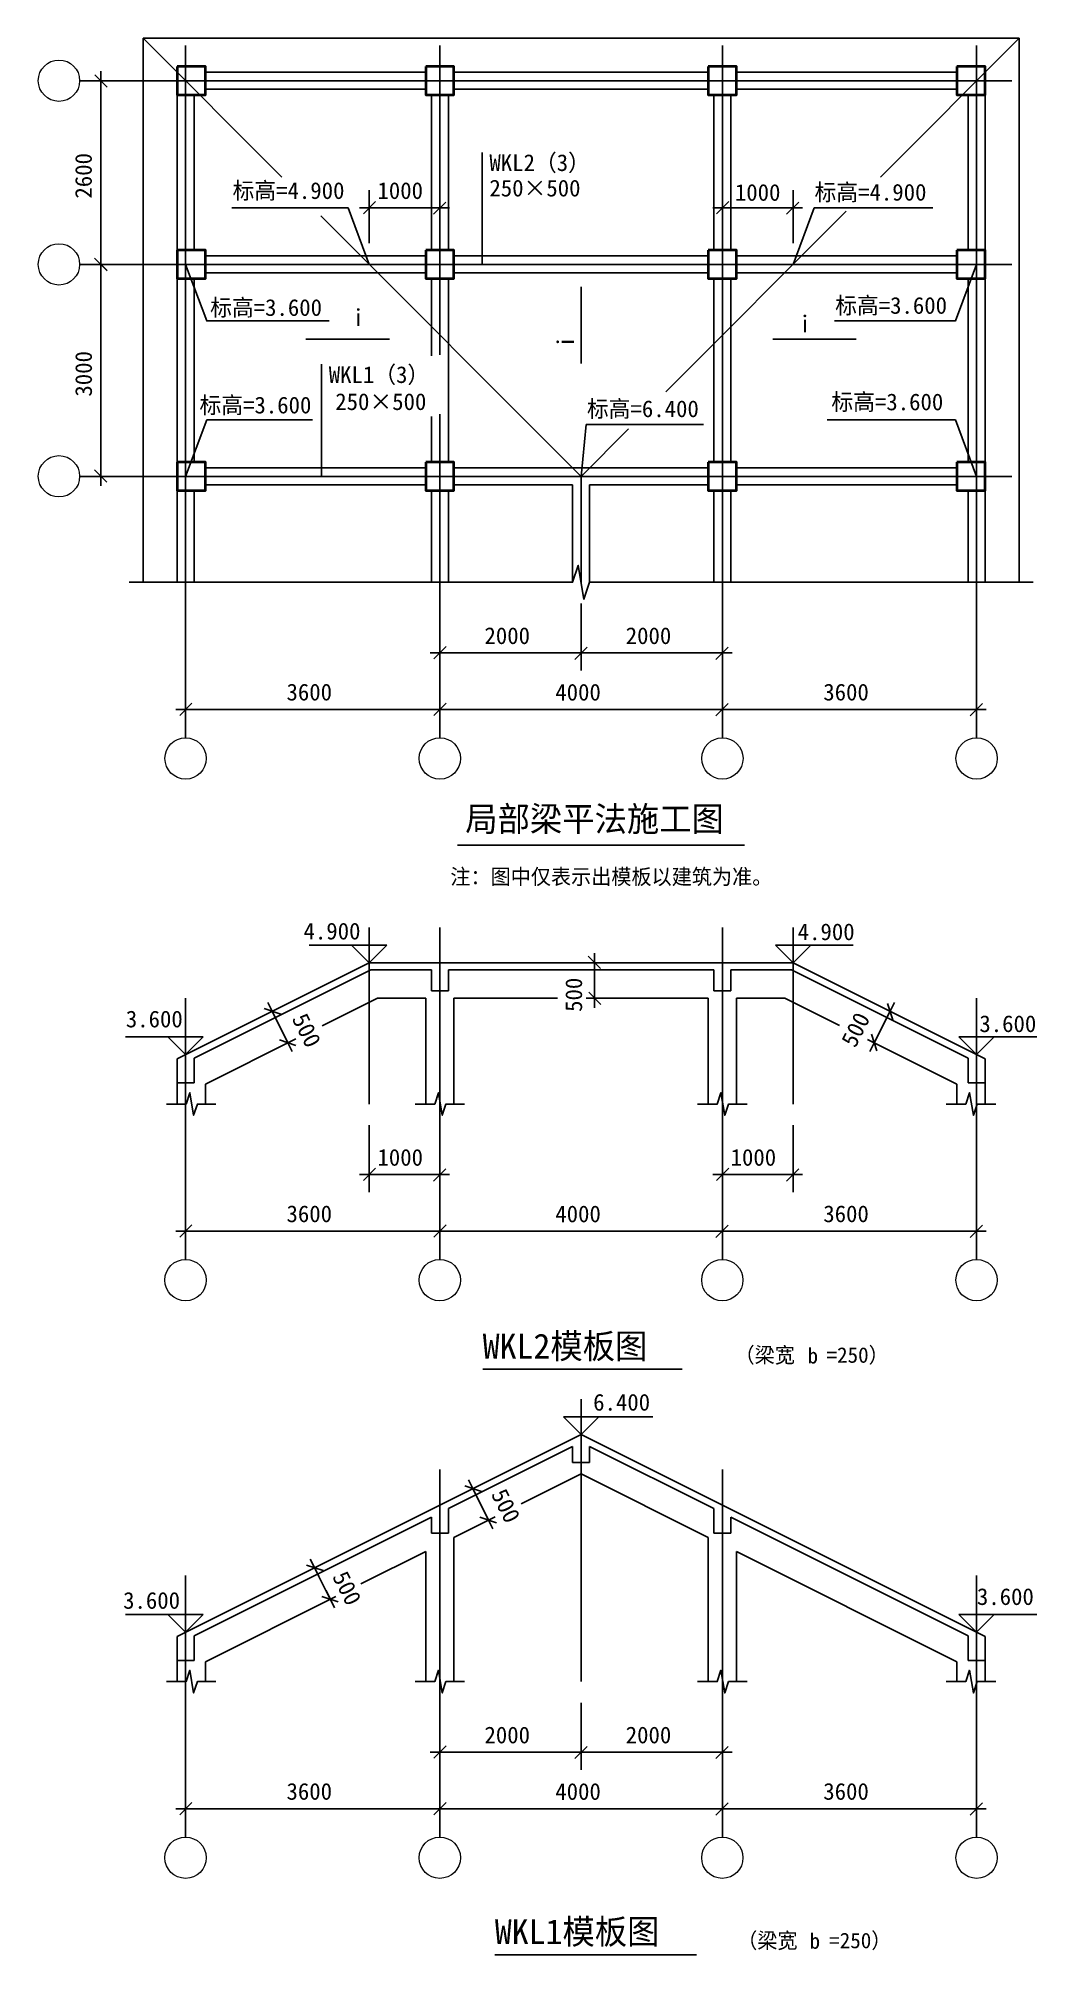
# Model space of a CAD drawing. Header units: metres. Extents: x 59 to 14194, y 370 to 27495.
import ezdxf

# ---------------------------------------------------------------- set-up
doc = ezdxf.new("R2010")
doc.units = ezdxf.units.M
for name, color, linetype in [('AXIS', 3, 'Continuous'), ('COLUMN', 7, 'Continuous'), ('DOTE', 1, 'Continuous'), ('PUB_DIM', 3, 'Continuous'), ('PUB_TEXT', 7, 'Continuous'), ('WALL', 7, 'Continuous')]:
    doc.layers.add(name, color=color, linetype=linetype)

# ---------------------------------------------------------------- blocks, each defined once
blk = doc.blocks.new('_AXISO')
at = {"lineweight": 15}
blk.add_circle((0, 0), 0.5, dxfattribs=at)
blk = doc.blocks.new('M_S0BKA')
at = {"lineweight": 40}
blk.add_lwpolyline([(-0.5, 0.5), (-0.5, -0.5), (0.5, -0.5), (0.5, 0.5)], close=True, dxfattribs=at)
blk = doc.blocks.new('_DIMX')
blk.add_line((136.53, 0), (-136.53, 0))
at = {"color": 1}
blk.add_lwpolyline([(-90.41, -90.41), (83.29, 83.29)], dxfattribs=at)

msp = doc.modelspace()

# ---------------------------------------------------------------- linework, layer by layer
for p, q in [((4744.14, 14410.81), (7744.14, 14410.81)), ((10744.14, 14410.81), (7744.14, 14410.81)), ((4862.17, 13910.81), (5544.14, 13910.81)), ((5944.14, 13910.81), (7407.67, 13910.81)), ((9544.14, 13910.81), (7815.43, 13910.81)), ((10626.11, 13910.81), (9944.14, 13910.81))]:
    msp.add_line(p, q)
at = {"layer": 'AXIS'}
for p, q in [((1544.14, 27494.92), (3507.08, 25531.98)), ((1544.14, 27494.92), (13944.14, 27494.92)), ((1544.14, 27494.92), (1544.14, 19794.92)), ((13944.14, 27494.92), (11981.12, 25531.9)), ((13944.14, 27494.92), (13944.14, 19794.92)), ((644.14, 26894.92), (1644.14, 26894.92)), ((944.14, 26893.92), (944.14, 24295.92)), ((4744.14, 24594.92), (4744.14, 25344.92)), ((5744.14, 24594.92), (5744.14, 25344.92)), ((9744.14, 24594.92), (9744.14, 25344.92)), ((10744.14, 24594.92), (10744.14, 25344.92)), ((4056.54, 24982.51), (7744.14, 21294.92)), ((4745.14, 25094.92), (5743.14, 25094.92)), ((11498.06, 25048.83), (8942.13, 22492.9)), ((10743.14, 25094.92), (9745.14, 25094.92)), ((644.14, 24294.92), (1644.14, 24294.92)), ((944.14, 24293.92), (944.14, 21295.92)), ((8416.26, 21967.04), (7744.14, 21294.92)), ((644.14, 21294.92), (1644.14, 21294.92)), ((7744.14, 21294.92), (7744.14, 19794.92)), ((2144.14, 17594.92), (2144.14, 19794.92)), ((5744.14, 17594.92), (5744.14, 19794.92)), ((9744.14, 17594.92), (9744.14, 19794.92)), ((13344.14, 17594.92), (13344.14, 19794.92)), ((5744.14, 19494.92), (5744.14, 18544.92)), ((7744.14, 19494.92), (7744.14, 18544.92)), ((7744.14, 19494.92), (7744.14, 18544.92)), ((9744.14, 19494.92), (9744.14, 18544.92)), ((7743.14, 18794.92), (5745.14, 18794.92)), ((7745.14, 18794.92), (9743.14, 18794.92)), ((5743.14, 17994.92), (2145.14, 17994.92)), ((9743.14, 17994.92), (5745.14, 17994.92)), ((13343.14, 17994.92), (9745.14, 17994.92)), ((2144.14, 10210.81), (2144.14, 12410.81)), ((5744.14, 10210.81), (5744.14, 12410.81)), ((9744.14, 10210.81), (9744.14, 12410.81)), ((13344.14, 10210.81), (13344.14, 12410.81)), ((4744.14, 12110.81), (4744.14, 11160.81)), ((5744.14, 12110.81), (5744.14, 11160.81)), ((9744.14, 12110.81), (9744.14, 11160.81)), ((10744.14, 12110.81), (10744.14, 11160.81)), ((4745.14, 11410.81), (5743.14, 11410.81)), ((10743.14, 11410.81), (9745.14, 11410.81)), ((5743.14, 10610.81), (2145.14, 10610.81)), ((9743.14, 10610.81), (5745.14, 10610.81)), ((13343.14, 10610.81), (9745.14, 10610.81)), ((2144.14, 2035.17), (2144.14, 4235.17)), ((5744.14, 2035.17), (5744.14, 4235.17)), ((9744.14, 2035.17), (9744.14, 4235.17)), ((13344.14, 2035.17), (13344.14, 4235.17)), ((5744.14, 3935.17), (5744.14, 2985.17)), ((7744.14, 3935.17), (7744.14, 2985.17)), ((7744.14, 3935.17), (7744.14, 2985.17)), ((9744.14, 3935.17), (9744.14, 2985.17)), ((7743.14, 3235.17), (5745.14, 3235.17)), ((7745.14, 3235.17), (9743.14, 3235.17)), ((5743.14, 2435.17), (2145.14, 2435.17)), ((9744.14, 2435.17), (5745.14, 2435.17)), ((13343.14, 2435.17), (9745.14, 2435.17))]:
    msp.add_line(p, q, dxfattribs=at)
msp.add_lwpolyline([(1344.14, 19794.92), (7624.14, 19794.92), (7704.14, 20034.92), (7784.14, 19554.92), (7864.14, 19794.92), (14144.14, 19794.92)], dxfattribs=at)
at = {"layer": 'DOTE'}
for p, q in [((2144.14, 27394.92), (2144.14, 19794.92)), ((5744.14, 27394.92), (5744.14, 23016.14)), ((9744.14, 27394.92), (9744.14, 19794.92)), ((13344.14, 27394.92), (13344.14, 19794.92)), ((1644.14, 26894.92), (13844.14, 26894.92)), ((1644.14, 24294.92), (13844.14, 24294.92)), ((5744.14, 22176.09), (5744.14, 19794.92)), ((1644.14, 21294.92), (13844.14, 21294.92)), ((4744.14, 14910.81), (4744.14, 12410.81)), ((5744.14, 14910.81), (5744.14, 12410.81)), ((9744.14, 14910.81), (9744.14, 12410.81)), ((10744.14, 14910.81), (10744.14, 12410.81)), ((2144.14, 13910.81), (2144.14, 12410.81)), ((13344.14, 13910.81), (13344.14, 12410.81)), ((7744.14, 8235.17), (7744.14, 4235.17)), ((5744.14, 7235.17), (5744.14, 4235.17)), ((9744.14, 7235.17), (9744.14, 4235.17)), ((2144.14, 5735.17), (2144.14, 4235.17)), ((13344.14, 5735.17), (13344.14, 4235.17))]:
    msp.add_line(p, q, dxfattribs=at)
at = {"layer": 'PUB_DIM'}
for p, q in [((6344.14, 25880.98), (6344.14, 24294.92)), ((4069.44, 22880.98), (4069.44, 21294.92)), ((2144.14, 21294.92), (2444.14, 22094.92)), ((2444.14, 22094.92), (3942.87, 22094.92)), ((7744.14, 21294.92), (7814.77, 22027.18)), ((7814.77, 22027.18), (9478.97, 22027.18)), ((13044.14, 22094.92), (11227.76, 22094.92)), ((13344.14, 21294.92), (13044.14, 22094.92)), ((4744.14, 14660.81), (3894.14, 14660.81)), ((4994.14, 14660.81), (4494.14, 14660.81)), ((4494.14, 14660.81), (4744.14, 14410.81)), ((4744.14, 14410.81), (4994.14, 14660.81)), ((10494.14, 14660.81), (10994.14, 14660.81)), ((10744.14, 14410.81), (10494.14, 14660.81)), ((10994.14, 14660.81), (10744.14, 14410.81)), ((10744.14, 14660.81), (11594.14, 14660.81)), ((7934.36, 14411.81), (7934.36, 14412.81)), ((7934.36, 14410.81), (7934.36, 13910.81)), ((7934.36, 13909.81), (7934.36, 13908.81)), ((3370.48, 13722.87), (3593.19, 13277.44)), ((12117.8, 13722.87), (11895.09, 13277.44)), ((2144.14, 13360.81), (1294.14, 13360.81)), ((2394.14, 13360.81), (1894.14, 13360.81)), ((1894.14, 13360.81), (2144.14, 13110.81)), ((2144.14, 13110.81), (2394.14, 13360.81)), ((13344.14, 13110.81), (13094.14, 13360.81)), ((13094.14, 13360.81), (13594.14, 13360.81)), ((13344.14, 13360.81), (14194.14, 13360.81)), ((13594.14, 13360.81), (13344.14, 13110.81)), ((7744.14, 7735.17), (7494.14, 7985.17)), ((7494.14, 7985.17), (7994.14, 7985.17)), ((7744.14, 7985.17), (8759.8, 7985.17)), ((7994.14, 7985.17), (7744.14, 7735.17)), ((6210.48, 6967.23), (6433.19, 6521.8)), ((3970.48, 5847.23), (4193.19, 5401.8)), ((2144.14, 5185.17), (1294.14, 5185.17)), ((2394.14, 5185.17), (1894.14, 5185.17)), ((1894.14, 5185.17), (2144.14, 4935.17)), ((2144.14, 4935.17), (2394.14, 5185.17)), ((13094.14, 5185.17), (13594.14, 5185.17)), ((13344.14, 4935.17), (13094.14, 5185.17)), ((13344.14, 5185.17), (14194.14, 5185.17)), ((13594.14, 5185.17), (13344.14, 4935.17))]:
    msp.add_line(p, q, dxfattribs=at)
for points in [[(4744.14, 24294.92), (4444.14, 25094.92), (2797.6, 25094.92)], [(10744.14, 24294.92), (11044.14, 25094.92), (12724.59, 25094.92)], [(2144.14, 24294.92), (2444.14, 23494.92), (4177.65, 23494.92)], [(13344.14, 24294.92), (13044.14, 23494.92), (11332.88, 23494.92)], [(7744.14, 23977.15), (7744.14, 22892.08)], [(3847.81, 23235), (5031.82, 23235)], [(11640.47, 23235), (10456.46, 23235)], [(2574.14, 12410.81), (2310.99, 12410.81), (2257.65, 12250.81), (2204.32, 12570.81), (2150.99, 12410.81), (1874.14, 12410.81)], [(6094.14, 12410.81), (5830.99, 12410.81), (5777.65, 12250.81), (5724.32, 12570.81), (5670.99, 12410.81), (5394.14, 12410.81)], [(10094.14, 12410.81), (9830.99, 12410.81), (9777.65, 12250.81), (9724.32, 12570.81), (9670.99, 12410.81), (9394.14, 12410.81)], [(13614.14, 12410.81), (13350.99, 12410.81), (13297.65, 12250.81), (13244.32, 12570.81), (13190.99, 12410.81), (12914.14, 12410.81)], [(2574.14, 4235.17), (2310.99, 4235.17), (2257.65, 4075.17), (2204.32, 4395.17), (2150.99, 4235.17), (1874.14, 4235.17)], [(6094.14, 4235.17), (5830.99, 4235.17), (5777.65, 4075.17), (5724.32, 4395.17), (5670.99, 4235.17), (5394.14, 4235.17)], [(10094.14, 4235.17), (9830.99, 4235.17), (9777.65, 4075.17), (9724.32, 4395.17), (9670.99, 4235.17), (9394.14, 4235.17)], [(13614.14, 4235.17), (13350.99, 4235.17), (13297.65, 4075.17), (13244.32, 4395.17), (13190.99, 4235.17), (12914.14, 4235.17)]]:
    msp.add_lwpolyline(points, dxfattribs=at)
at = {"layer": 'PUB_TEXT'}
for p, q in [((5993.56, 16072.98), (10057.72, 16072.98)), ((6350.66, 8658.4), (9176.97, 8658.4)), ((6522.43, 370.19), (9376.41, 370.19))]:
    msp.add_line(p, q, dxfattribs=at)
at = {"layer": 'WALL'}
for p, q in [((2424.14, 27014.92), (5544.14, 27014.92)), ((5944.14, 27014.92), (9544.14, 27014.92)), ((9944.14, 27014.92), (13064.14, 27014.92)), ((2024.14, 26694.92), (2024.14, 24494.92)), ((2264.14, 26694.92), (2264.14, 24494.92)), ((2424.14, 26774.92), (5544.14, 26774.92)), ((5624.14, 26694.92), (5624.14, 24494.92)), ((5864.14, 26694.92), (5864.14, 24494.92)), ((5944.14, 26774.92), (9544.14, 26774.92)), ((9624.14, 26694.92), (9624.14, 24494.92)), ((9864.14, 26694.92), (9864.14, 24494.92)), ((9944.14, 26774.92), (13064.14, 26774.92)), ((13224.14, 26694.92), (13224.14, 24494.92)), ((13464.14, 26694.92), (13464.14, 24494.92)), ((2424.14, 24414.92), (5544.14, 24414.92)), ((5944.14, 24414.92), (9544.14, 24414.92)), ((9944.14, 24414.92), (13064.14, 24414.92)), ((2424.14, 24174.92), (5544.14, 24174.92)), ((5944.14, 24174.92), (9544.14, 24174.92)), ((9944.14, 24174.92), (13064.14, 24174.92)), ((2024.14, 24094.92), (2024.14, 21494.92)), ((2264.14, 24094.92), (2264.14, 21494.92)), ((5624.14, 24094.92), (5624.14, 22999.98)), ((5864.14, 24094.92), (5864.14, 21494.92)), ((9624.14, 24094.92), (9624.14, 21494.92)), ((9864.14, 24094.92), (9864.14, 21494.92)), ((13224.14, 24094.92), (13224.14, 21494.92)), ((13464.14, 24094.92), (13464.14, 21494.92)), ((5624.14, 22143.78), (5624.14, 21494.92)), ((2424.14, 21414.92), (5544.14, 21414.92)), ((2424.14, 21174.92), (5544.14, 21174.92)), ((5944.14, 21414.92), (9544.14, 21414.92)), ((5944.14, 21174.92), (7624.14, 21174.92)), ((7624.14, 21174.92), (7624.14, 19794.92)), ((7864.14, 21174.92), (7864.14, 19794.92)), ((7864.14, 21174.92), (9544.14, 21174.92)), ((9944.14, 21414.92), (13064.14, 21414.92)), ((9944.14, 21174.92), (13064.14, 21174.92)), ((2024.14, 21094.92), (2024.14, 19794.92)), ((2264.14, 21094.92), (2264.14, 19794.92)), ((5624.14, 21094.92), (5624.14, 19794.92)), ((5864.14, 21094.92), (5864.14, 19794.92)), ((9624.14, 21094.92), (9624.14, 19794.92)), ((9864.14, 21094.92), (9864.14, 19794.92)), ((13224.14, 21094.92), (13224.14, 19794.92)), ((13464.14, 21094.92), (13464.14, 19794.92)), ((2024.14, 13050.81), (4744.14, 14410.81)), ((13464.14, 13050.81), (10744.14, 14410.81)), ((2264.14, 13059.01), (4767.75, 14310.81)), ((4767.75, 14310.81), (5624.14, 14310.81)), ((5624.14, 14310.81), (5624.14, 14010.81)), ((5864.14, 14310.81), (9624.14, 14310.81)), ((5864.14, 14310.81), (5864.14, 14010.81)), ((9624.14, 14310.81), (9624.14, 14010.81)), ((9864.14, 14310.81), (9864.14, 14010.81)), ((10720.53, 14310.81), (9864.14, 14310.81)), ((13224.14, 13059.01), (10720.53, 14310.81)), ((4075.96, 13517.7), (4862.17, 13910.81)), ((5544.14, 13910.81), (5544.14, 12410.81)), ((5624.14, 14010.81), (5864.14, 14010.81)), ((5944.14, 13910.81), (5944.14, 12410.81)), ((9544.14, 13910.81), (9544.14, 12410.81)), ((9864.14, 14010.81), (9624.14, 14010.81)), ((9944.14, 13910.81), (9944.14, 12410.81)), ((11402.67, 13522.53), (10626.11, 13910.81)), ((2424.14, 12691.79), (3703.81, 13331.63)), ((13064.14, 12691.79), (11797.17, 13325.28)), ((2024.14, 13050.81), (2024.14, 12410.81)), ((2264.14, 13059.01), (2264.14, 12710.81)), ((13224.14, 13059.01), (13224.14, 12710.81)), ((13464.14, 13050.81), (13464.14, 12410.81)), ((2264.14, 12710.81), (2024.14, 12710.81)), ((2424.14, 12691.79), (2424.14, 12410.81)), ((13064.14, 12691.79), (13064.14, 12410.81)), ((13224.14, 12710.81), (13464.14, 12710.81)), ((2024.14, 4875.17), (7744.14, 7735.17)), ((13464.14, 4875.17), (7744.14, 7735.17)), ((5864.14, 6683.37), (7624.14, 7563.37)), ((7624.14, 7563.37), (7624.14, 7335.17)), ((7864.14, 7335.17), (7624.14, 7335.17)), ((9624.14, 6683.37), (7864.14, 7563.37)), ((7864.14, 7563.37), (7864.14, 7335.17)), ((6894.71, 6751.44), (7744.14, 7176.15)), ((9544.14, 6276.15), (7744.14, 7176.15)), ((2264.14, 4883.37), (5624.14, 6563.37)), ((5624.14, 6563.37), (5624.14, 6335.17)), ((5864.14, 6683.37), (5864.14, 6335.17)), ((5944.14, 6276.15), (6525.63, 6566.9)), ((9624.14, 6683.37), (9624.14, 6335.17)), ((13224.14, 4883.37), (9864.14, 6563.37)), ((9864.14, 6563.37), (9864.14, 6335.17)), ((5864.14, 6335.17), (5624.14, 6335.17)), ((5944.14, 6276.15), (5944.14, 4235.17)), ((9544.14, 6276.15), (9544.14, 4235.17)), ((9624.14, 6335.17), (9864.14, 6335.17)), ((4626.62, 5617.39), (5544.14, 6076.15)), ((5544.14, 6076.15), (5544.14, 4235.17)), ((13064.14, 4516.15), (9944.14, 6076.15)), ((9944.14, 6076.15), (9944.14, 4235.17)), ((2424.14, 4516.15), (4269.67, 5438.92)), ((2264.14, 4883.37), (2264.14, 4535.17)), ((13224.14, 4883.37), (13224.14, 4535.17)), ((2024.14, 4875.17), (2024.14, 4235.17)), ((13464.14, 4875.17), (13464.14, 4235.17)), ((2264.14, 4535.17), (2024.14, 4535.17)), ((2424.14, 4516.15), (2424.14, 4235.17)), ((13064.14, 4516.15), (13064.14, 4235.17)), ((13224.14, 4535.17), (13464.14, 4535.17))]:
    msp.add_line(p, q, dxfattribs=at)

# ---------------------------------------------------------------- block references
at = {"layer": 'AXIS', "xscale": 585, "yscale": 585, "zscale": 585}
for p in [(351.42, 26895.37), (351.42, 24295.37), (351.42, 21295.37), (2144.14, 17302.08), (5744.14, 17302.08), (9744.14, 17302.08), (13344.14, 17302.08), (2143.42, 9917.97), (5743.42, 9917.97), (9743.42, 9917.97), (13343.42, 9917.97), (2143.42, 1742.34), (5743.42, 1742.34), (9743.42, 1742.34), (13343.42, 1742.34)]:
    msp.add_blockref('_AXISO', p, dxfattribs=at)
at = {"layer": 'AXIS'}
for p, rotation in [((944.14, 26894.92), 90), ((4744.14, 25094.92), 180), ((9744.14, 25094.92), 180), ((944.14, 24294.92), 270), ((944.14, 24294.92), 90), ((944.14, 21294.92), 270), ((5744.14, 18794.92), 180), ((2144.14, 17994.92), 180), ((5744.14, 17994.92), 180), ((4744.14, 11410.81), 180), ((9744.14, 11410.81), 180), ((2144.14, 10610.81), 180), ((5744.14, 10610.81), 180), ((5744.14, 3235.17), 180), ((2144.14, 2435.17), 180), ((5744.14, 2435.17), 180)]:
    msp.add_blockref('_DIMX', p, dxfattribs=dict(at, rotation=rotation))
for p in [(5744.14, 25094.92), (10744.14, 25094.92), (7744.14, 18794.92), (9744.14, 18794.92), (9744.14, 17994.92), (13344.14, 17994.92), (5744.14, 11410.81), (10744.14, 11410.81), (9744.14, 10610.81), (13344.14, 10610.81), (7744.14, 3235.17), (9744.14, 3235.17), (9744.14, 2435.17), (13344.14, 2435.17)]:
    msp.add_blockref('_DIMX', p, dxfattribs=at)
at = {"layer": 'COLUMN', "xscale": 400, "yscale": 400, "zscale": 400}
for p in [(2224.14, 26894.92), (5744.14, 26894.92), (9744.14, 26894.92), (13264.14, 26894.92), (2224.14, 24294.92), (5744.14, 24294.92), (9744.14, 24294.92), (13264.14, 24294.92), (2224.14, 21294.92), (5744.14, 21294.92), (9744.14, 21294.92), (13264.14, 21294.92)]:
    msp.add_blockref('M_S0BKA', p, dxfattribs=at)
at = {"layer": 'PUB_DIM'}
for p, rotation in [((7934.36, 14410.81), 270), ((3370.03, 13723.76), 116.57), ((7934.36, 13910.81), 90), ((12118.25, 13723.76), 63.43), ((3593.64, 13276.54), 296.57), ((11894.64, 13276.54), 243.43), ((6210.03, 6968.12), 116.57), ((6433.64, 6520.9), 296.57), ((3970.03, 5848.12), 116.57), ((4193.64, 5400.9), 296.57)]:
    msp.add_blockref('_DIMX', p, dxfattribs=dict(at, rotation=rotation))

# ---------------------------------------------------------------- texts
for s, rotation, p in [('2600', 90, (816.25, 25226.42)), ('i', 90, (7644.14, 23118.07)), ('3000', 90, (817.7, 22423.53)), ('500', 90, (7757.67, 13714.69)), ('500', 296.57, (3644.4, 13618.11)), ('500', 63.43, (11626.02, 13194.07)), ('500', 296.57, (6465.05, 6888.25)), ('500', 296.57, (4216.23, 5721.57))]:
    msp.add_text(s, height=237, rotation=rotation).set_placement(p)
for s, height, p in [('WKL2（3）', 237, (6445.65, 25616.67)), ('1000', 237, (4860.47, 25221.36)), ('250×500', 237, (6445.65, 25256.67)), ('1000', 237, (9921.29, 25195.32)), ('标高=3.600', 237, (2492.05, 23566.42)), ('i', 237, (4508.6, 23425.38)), ('i', 237, (10831.66, 23335)), ('WKL1（3）', 237, (4170.95, 22616.67)), ('标高=3.600', 237, (2341.32, 22185.64)), ('250×500', 237, (4262.93, 22233.7)), ('2000', 237, (6375.64, 18921.36)), ('2000', 237, (8375.64, 18921.36)), ('3600', 237, (3572.75, 18122.81)), ('4000', 237, (7378.53, 18121.36)), ('3600', 237, (11172.75, 18122.81)), ('注：图中仅表示出模板以建筑为准。', 219.2, (5892.02, 15519.02)), ('1000', 237, (4860.47, 11537.25)), ('1000', 237, (9860.47, 11537.25)), ('3600', 237, (3572.75, 10738.7)), ('4000', 237, (7378.53, 10737.25)), ('3600', 237, (11172.75, 10738.7)), ('（梁宽   =250）', 219.2, (9916.36, 8748.13)), ('b', 219.2, (10950.69, 8738.22)), ('2000', 237, (6375.64, 3361.62)), ('2000', 237, (8375.64, 3361.62)), ('3600', 237, (3572.75, 2563.06)), ('4000', 237, (7378.53, 2561.62)), ('3600', 237, (11172.75, 2563.06)), ('（梁宽   =250）', 219.2, (9953.86, 461.04)), ('b', 219.2, (10979.22, 453.72))]:
    msp.add_text(s, height=height).set_placement(p)
for s, p in [('4.900', (3814.01, 14739.78)), ('4.900', (10810.38, 14730.12)), ('3.600', (1297.81, 13495.6)), ('3.600', (13382.36, 13429.13)), ('6.400', (7914.7, 8071.05)), ('3.600', (1259.45, 5266.15)), ('3.600', (13347.81, 5319.96))]:
    msp.add_text(s, height=237, dxfattribs=at).set_placement(p)
at = {"layer": 'PUB_TEXT'}
for s, height, p in [('标高=4.900', 237, (2810.02, 25221.24)), ('标高=4.900', 237, (11050, 25198.09)), ('标高=3.600', 237, (11341.28, 23595.91)), ('标高=6.400', 237, (7827, 22133.24)), ('标高=3.600', 237, (11287.83, 22230.3)), ('局部梁平法施工图', 352, (6103.87, 16270.01)), ('WKL2模板图', 352, (6350.66, 8808.4)), ('WKL1模板图', 352, (6522.43, 520.19))]:
    msp.add_text(s, height=height, dxfattribs=at).set_placement(p)

doc.saveas('drawing.dxf')
